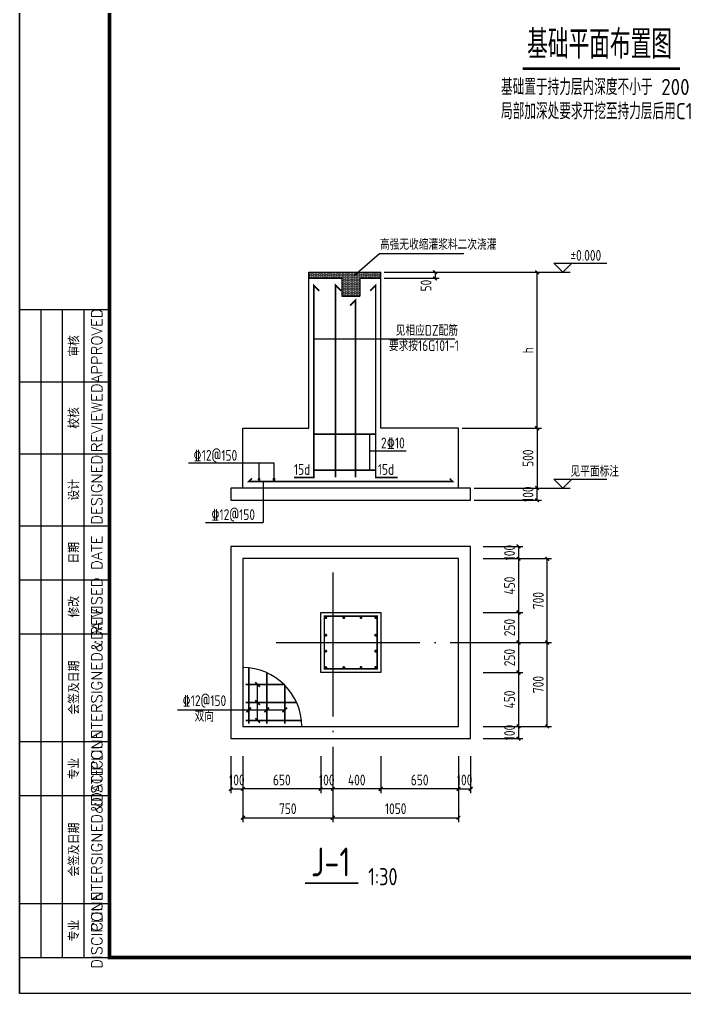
# Model space of a CAD drawing. Header units: millimetres. Extents: x 865974 to 875117, y 41124 to 44891.
# Drawn here: x 866921 to 867105.9, y 41123.6 to 41394.3 of the extents above; entities that cross this region are included whole.
import ezdxf
from ezdxf.enums import TextEntityAlignment as Align

# ---------------------------------------------------------------- set-up
doc = ezdxf.new("R2010")
doc.units = ezdxf.units.MM
doc.header["$LTSCALE"] = 1000
doc.header["$MEASUREMENT"] = 0
doc.linetypes.add('DOTE', pattern=[2.42, 2, -0.2, 0.02, -0.2])
for name, color, linetype in [('1505', 2, 'Continuous'), ('1525', 1, 'Continuous'), ('1526', 7, 'Continuous'), ('1527', 7, 'Continuous'), ('1530', 253, 'Continuous'), ('1534', 7, 'Continuous'), ('DIM', 7, 'Continuous'), ('DOTE', 1, 'DOTE'), ('NUM', 7, 'Continuous'), ('图名下划线', 7, 'Continuous'), ('文字', 7, 'Continuous'), ('构造柱', 3, 'Continuous')]:
    doc.layers.add(name, color=color, linetype=linetype)
doc.styles.add('ECEC_TK', font='txt_l.shx', dxfattribs={"bigfont": 'hztxt_l.shx'})
doc.styles.add('GBHZ', font='gbenor.shx', dxfattribs={"width": 0.9, "bigfont": 'gbcbig.shx'})
doc.dimstyles.new('Y30', dxfattribs={"dimscale": 0, "dimtxt": 3, "dimasz": 0.01, "dimexe": 1.2, "dimexo": 1, "dimgap": 1, "dimtad": 1, "dimdec": 0, "dimlfac": 30, "dimzin": 0, "dimdsep": 46, "dimtxsty": 'GBHZ', "dimblk1": 'DX', "dimblk2": 'DX', "dimsah": 1, "dimcen": 0.09, "dimdle": 1, "dimadec": 0, "dimazin": 0, "dimtfac": 1, "dimtdec": 0, "dimtix": 1, "dimtmove": 2, "dimatfit": 3, "dimldrblk": 'DX', "dimfxl": 0, "dimtolj": 1, "dimtzin": 0, "dimarcsym": 0})

# ---------------------------------------------------------------- blocks, each defined once
blk = doc.blocks.new('DX')
at = {"color": 0, "linetype": 'ByBlock', "const_width": 40}
blk.add_lwpolyline([(-54, -51), (46, 49)], dxfattribs=at)
blk = doc.blocks.new('*D772')
at = {"layer": 'Defpoints', "color": 0, "transparency": 16777216}
for p in [(866979.76, 41190.56), (866983.09, 41190.56), (866983.09, 41180.46)]:
    blk.add_point(p, dxfattribs=at)
at = {"layer": 'dim', "color": 0, "lineweight": -2, "transparency": 16777216}
for p, q in [((866979.76, 41189.56), (866979.76, 41179.26)), ((866983.09, 41189.56), (866983.09, 41179.26)), ((866979.75, 41180.46), (866979.74, 41180.46)), ((866979.76, 41180.46), (866983.09, 41180.46)), ((866983.1, 41180.46), (866983.11, 41180.46))]:
    blk.add_line(p, q, dxfattribs=at)
at = {"layer": 'dim', "color": 0, "lineweight": -2, "transparency": 16777216, "xscale": 0.01, "yscale": 0.01, "zscale": 0.01}
blk.add_blockref('DX', (866979.76, 41180.46), dxfattribs=at)
at = {"layer": 'dim', "color": 0, "lineweight": -2, "transparency": 16777216, "xscale": 0.01, "yscale": 0.01, "zscale": 0.01, "rotation": 180}
blk.add_blockref('DX', (866983.09, 41180.46), dxfattribs=at)
at = {"layer": 'dim', "color": 0, "transparency": 16777216, "insert": (866981.43, 41182.96), "char_height": 3, "attachment_point": 5, "style": 'GBHZ'}
blk.add_mtext('\\A1;100', dxfattribs=at)
blk = doc.blocks.new('*D773')
at = {"layer": 'Defpoints', "color": 0, "transparency": 16777216}
for p in [(867021.43, 41190.56), (867043.09, 41190.56), (867021.43, 41180.46)]:
    blk.add_point(p, dxfattribs=at)
at = {"layer": 'dim', "color": 0, "lineweight": -2, "transparency": 16777216}
for p, q in [((867021.43, 41189.56), (867021.43, 41179.26)), ((867043.09, 41189.56), (867043.09, 41179.26)), ((867043.08, 41180.46), (867021.44, 41180.46))]:
    blk.add_line(p, q, dxfattribs=at)
at = {"layer": 'dim', "color": 0, "lineweight": -2, "transparency": 16777216, "xscale": 0.01, "yscale": 0.01, "zscale": 0.01, "rotation": 180}
blk.add_blockref('DX', (867021.43, 41180.46), dxfattribs=at)
at = {"layer": 'dim', "color": 0, "lineweight": -2, "transparency": 16777216, "xscale": 0.01, "yscale": 0.01, "zscale": 0.01}
blk.add_blockref('DX', (867043.09, 41180.46), dxfattribs=at)
at = {"layer": 'dim', "color": 0, "transparency": 16777216, "insert": (867032.26, 41182.96), "char_height": 3, "attachment_point": 5, "style": 'GBHZ'}
blk.add_mtext('\\A1;650', dxfattribs=at)
blk = doc.blocks.new('*D774')
at = {"layer": 'Defpoints', "color": 0, "transparency": 16777216}
for p in [(867008.09, 41190.56), (867021.43, 41190.56), (867008.09, 41180.46)]:
    blk.add_point(p, dxfattribs=at)
at = {"layer": 'dim', "color": 0, "lineweight": -2, "transparency": 16777216}
for p, q in [((867008.09, 41189.56), (867008.09, 41179.26)), ((867021.43, 41189.56), (867021.43, 41179.26)), ((867021.42, 41180.46), (867008.1, 41180.46))]:
    blk.add_line(p, q, dxfattribs=at)
at = {"layer": 'dim', "color": 0, "lineweight": -2, "transparency": 16777216, "xscale": 0.01, "yscale": 0.01, "zscale": 0.01, "rotation": 180}
blk.add_blockref('DX', (867008.09, 41180.46), dxfattribs=at)
at = {"layer": 'dim', "color": 0, "lineweight": -2, "transparency": 16777216, "xscale": 0.01, "yscale": 0.01, "zscale": 0.01}
blk.add_blockref('DX', (867021.43, 41180.46), dxfattribs=at)
at = {"layer": 'dim', "color": 0, "transparency": 16777216, "insert": (867014.76, 41182.96), "char_height": 3, "attachment_point": 5, "style": 'GBHZ'}
blk.add_mtext('\\A1;400', dxfattribs=at)
blk = doc.blocks.new('*D775')
at = {"layer": 'Defpoints', "color": 0, "transparency": 16777216}
for p in [(867004.76, 41190.56), (867008.09, 41190.56), (867004.76, 41180.46)]:
    blk.add_point(p, dxfattribs=at)
at = {"layer": 'dim', "color": 0, "lineweight": -2, "transparency": 16777216}
for p, q in [((867004.76, 41189.56), (867004.76, 41179.26)), ((867008.09, 41189.56), (867008.09, 41179.26)), ((867004.75, 41180.46), (867004.74, 41180.46)), ((867008.09, 41180.46), (867004.76, 41180.46)), ((867008.1, 41180.46), (867008.11, 41180.46))]:
    blk.add_line(p, q, dxfattribs=at)
at = {"layer": 'dim', "color": 0, "lineweight": -2, "transparency": 16777216, "xscale": 0.01, "yscale": 0.01, "zscale": 0.01}
blk.add_blockref('DX', (867004.76, 41180.46), dxfattribs=at)
at = {"layer": 'dim', "color": 0, "lineweight": -2, "transparency": 16777216, "xscale": 0.01, "yscale": 0.01, "zscale": 0.01, "rotation": 180}
blk.add_blockref('DX', (867008.09, 41180.46), dxfattribs=at)
at = {"layer": 'dim', "color": 0, "transparency": 16777216, "insert": (867006.43, 41182.96), "char_height": 3, "attachment_point": 5, "style": 'GBHZ'}
blk.add_mtext('\\A1;100', dxfattribs=at)
blk = doc.blocks.new('*D776')
at = {"layer": 'Defpoints', "color": 0, "transparency": 16777216}
for p in [(866983.09, 41190.56), (867004.76, 41190.56), (866983.09, 41180.46)]:
    blk.add_point(p, dxfattribs=at)
at = {"layer": 'dim', "color": 0, "lineweight": -2, "transparency": 16777216}
for p, q in [((866983.09, 41189.56), (866983.09, 41179.26)), ((867004.76, 41189.56), (867004.76, 41179.26)), ((867004.75, 41180.46), (866983.1, 41180.46))]:
    blk.add_line(p, q, dxfattribs=at)
at = {"layer": 'dim', "color": 0, "lineweight": -2, "transparency": 16777216, "xscale": 0.01, "yscale": 0.01, "zscale": 0.01, "rotation": 180}
blk.add_blockref('DX', (866983.09, 41180.46), dxfattribs=at)
at = {"layer": 'dim', "color": 0, "lineweight": -2, "transparency": 16777216, "xscale": 0.01, "yscale": 0.01, "zscale": 0.01}
blk.add_blockref('DX', (867004.76, 41180.46), dxfattribs=at)
at = {"layer": 'dim', "color": 0, "transparency": 16777216, "insert": (866993.93, 41182.96), "char_height": 3, "attachment_point": 5, "style": 'GBHZ'}
blk.add_mtext('\\A1;650', dxfattribs=at)
blk = doc.blocks.new('*D777')
at = {"layer": 'Defpoints', "color": 0, "transparency": 16777216}
for p in [(867043.09, 41190.56), (867046.43, 41190.56), (867046.43, 41180.46)]:
    blk.add_point(p, dxfattribs=at)
at = {"layer": 'dim', "color": 0, "lineweight": -2, "transparency": 16777216}
for p, q in [((867043.09, 41189.56), (867043.09, 41179.26)), ((867046.43, 41189.56), (867046.43, 41179.26)), ((867043.08, 41180.46), (867043.07, 41180.46)), ((867043.09, 41180.46), (867046.43, 41180.46)), ((867046.44, 41180.46), (867046.45, 41180.46))]:
    blk.add_line(p, q, dxfattribs=at)
at = {"layer": 'dim', "color": 0, "lineweight": -2, "transparency": 16777216, "xscale": 0.01, "yscale": 0.01, "zscale": 0.01}
blk.add_blockref('DX', (867043.09, 41180.46), dxfattribs=at)
at = {"layer": 'dim', "color": 0, "lineweight": -2, "transparency": 16777216, "xscale": 0.01, "yscale": 0.01, "zscale": 0.01, "rotation": 180}
blk.add_blockref('DX', (867046.43, 41180.46), dxfattribs=at)
at = {"layer": 'dim', "color": 0, "transparency": 16777216, "insert": (867044.76, 41182.96), "char_height": 3, "attachment_point": 5, "style": 'GBHZ'}
blk.add_mtext('\\A1;100', dxfattribs=at)
blk = doc.blocks.new('*D778')
at = {"layer": 'Defpoints', "color": 0, "transparency": 16777216}
for p in [(866983.09, 41190.56), (867008.09, 41190.56), (867008.09, 41172.46)]:
    blk.add_point(p, dxfattribs=at)
at = {"layer": 'dim', "color": 0, "lineweight": -2, "transparency": 16777216}
for p, q in [((866983.09, 41189.56), (866983.09, 41171.26)), ((867008.09, 41189.56), (867008.09, 41171.26)), ((866983.1, 41172.46), (867008.08, 41172.46))]:
    blk.add_line(p, q, dxfattribs=at)
at = {"layer": 'dim', "color": 0, "lineweight": -2, "transparency": 16777216, "xscale": 0.01, "yscale": 0.01, "zscale": 0.01, "rotation": 180}
blk.add_blockref('DX', (866983.09, 41172.46), dxfattribs=at)
at = {"layer": 'dim', "color": 0, "lineweight": -2, "transparency": 16777216, "xscale": 0.01, "yscale": 0.01, "zscale": 0.01}
blk.add_blockref('DX', (867008.09, 41172.46), dxfattribs=at)
at = {"layer": 'dim', "color": 0, "transparency": 16777216, "insert": (866995.59, 41174.96), "char_height": 3, "attachment_point": 5, "style": 'GBHZ'}
blk.add_mtext('\\A1;750', dxfattribs=at)
blk = doc.blocks.new('*D779')
at = {"layer": 'Defpoints', "color": 0, "transparency": 16777216}
for p in [(867008.09, 41190.56), (867043.09, 41190.56), (867043.09, 41172.46)]:
    blk.add_point(p, dxfattribs=at)
at = {"layer": 'dim', "color": 0, "lineweight": -2, "transparency": 16777216}
for p, q in [((867008.09, 41189.56), (867008.09, 41171.26)), ((867043.09, 41189.56), (867043.09, 41171.26)), ((867008.1, 41172.46), (867043.08, 41172.46))]:
    blk.add_line(p, q, dxfattribs=at)
at = {"layer": 'dim', "color": 0, "lineweight": -2, "transparency": 16777216, "xscale": 0.01, "yscale": 0.01, "zscale": 0.01, "rotation": 180}
blk.add_blockref('DX', (867008.09, 41172.46), dxfattribs=at)
at = {"layer": 'dim', "color": 0, "lineweight": -2, "transparency": 16777216, "xscale": 0.01, "yscale": 0.01, "zscale": 0.01}
blk.add_blockref('DX', (867043.09, 41172.46), dxfattribs=at)
at = {"layer": 'dim', "color": 0, "transparency": 16777216, "insert": (867025.59, 41174.96), "char_height": 3, "attachment_point": 5, "style": 'GBHZ'}
blk.add_mtext('\\A1;1050', dxfattribs=at)
blk = doc.blocks.new('*D780')
at = {"layer": 'Defpoints', "color": 0, "transparency": 16777216}
for p in [(867048.93, 41247.82), (867048.93, 41244.48), (867059.75, 41244.48)]:
    blk.add_point(p, dxfattribs=at)
at = {"layer": 'dim', "color": 0, "lineweight": -2, "transparency": 16777216}
for p, q in [((867049.93, 41247.82), (867060.95, 41247.82)), ((867059.75, 41247.83), (867059.75, 41247.84)), ((867059.75, 41247.82), (867059.75, 41244.48)), ((867049.93, 41244.48), (867060.95, 41244.48)), ((867059.75, 41244.47), (867059.75, 41244.46))]:
    blk.add_line(p, q, dxfattribs=at)
at = {"layer": 'dim', "color": 0, "lineweight": -2, "transparency": 16777216, "xscale": 0.01, "yscale": 0.01, "zscale": 0.01}
for p, rotation in [((867059.75, 41247.82), 270), ((867059.75, 41244.48), 90)]:
    blk.add_blockref('DX', p, dxfattribs=dict(at, rotation=rotation))
at = {"layer": 'dim', "color": 0, "transparency": 16777216, "insert": (867057.25, 41246.15), "char_height": 3, "attachment_point": 5, "rotation": 90, "style": 'GBHZ'}
blk.add_mtext('\\A1;100', dxfattribs=at)
blk = doc.blocks.new('*D781')
at = {"layer": 'Defpoints', "color": 0, "transparency": 16777216}
for p in [(867048.93, 41244.48), (867048.93, 41229.48), (867059.75, 41229.48)]:
    blk.add_point(p, dxfattribs=at)
at = {"layer": 'dim', "color": 0, "lineweight": -2, "transparency": 16777216}
for p, q in [((867049.93, 41244.48), (867060.95, 41244.48)), ((867059.75, 41244.47), (867059.75, 41229.49)), ((867049.93, 41229.48), (867060.95, 41229.48))]:
    blk.add_line(p, q, dxfattribs=at)
at = {"layer": 'dim', "color": 0, "lineweight": -2, "transparency": 16777216, "xscale": 0.01, "yscale": 0.01, "zscale": 0.01}
for p, rotation in [((867059.75, 41244.48), 90), ((867059.75, 41229.48), 270)]:
    blk.add_blockref('DX', p, dxfattribs=dict(at, rotation=rotation))
at = {"layer": 'dim', "color": 0, "transparency": 16777216, "insert": (867057.25, 41236.98), "char_height": 3, "attachment_point": 5, "rotation": 90, "style": 'GBHZ'}
blk.add_mtext('\\A1;450', dxfattribs=at)
blk = doc.blocks.new('*D782')
at = {"layer": 'Defpoints', "color": 0, "transparency": 16777216}
for p in [(867048.93, 41229.48), (867048.93, 41221.15), (867059.75, 41221.15)]:
    blk.add_point(p, dxfattribs=at)
at = {"layer": 'dim', "color": 0, "lineweight": -2, "transparency": 16777216}
for p, q in [((867049.93, 41229.48), (867060.95, 41229.48)), ((867059.75, 41229.47), (867059.75, 41221.16)), ((867049.93, 41221.15), (867060.95, 41221.15))]:
    blk.add_line(p, q, dxfattribs=at)
at = {"layer": 'dim', "color": 0, "lineweight": -2, "transparency": 16777216, "xscale": 0.01, "yscale": 0.01, "zscale": 0.01}
for p, rotation in [((867059.75, 41229.48), 90), ((867059.75, 41221.15), 270)]:
    blk.add_blockref('DX', p, dxfattribs=dict(at, rotation=rotation))
at = {"layer": 'dim', "color": 0, "transparency": 16777216, "insert": (867057.25, 41225.32), "char_height": 3, "attachment_point": 5, "rotation": 90, "style": 'GBHZ'}
blk.add_mtext('\\A1;250', dxfattribs=at)
blk = doc.blocks.new('*D783')
at = {"layer": 'Defpoints', "color": 0, "transparency": 16777216}
for p in [(867048.93, 41221.15), (867048.93, 41212.82), (867059.75, 41212.82)]:
    blk.add_point(p, dxfattribs=at)
at = {"layer": 'dim', "color": 0, "lineweight": -2, "transparency": 16777216}
for p, q in [((867049.93, 41221.15), (867060.95, 41221.15)), ((867059.75, 41221.14), (867059.75, 41212.83)), ((867049.93, 41212.82), (867060.95, 41212.82))]:
    blk.add_line(p, q, dxfattribs=at)
at = {"layer": 'dim', "color": 0, "lineweight": -2, "transparency": 16777216, "xscale": 0.01, "yscale": 0.01, "zscale": 0.01}
for p, rotation in [((867059.75, 41221.15), 90), ((867059.75, 41212.82), 270)]:
    blk.add_blockref('DX', p, dxfattribs=dict(at, rotation=rotation))
at = {"layer": 'dim', "color": 0, "transparency": 16777216, "insert": (867057.25, 41216.98), "char_height": 3, "attachment_point": 5, "rotation": 90, "style": 'GBHZ'}
blk.add_mtext('\\A1;250', dxfattribs=at)
blk = doc.blocks.new('*D784')
at = {"layer": 'Defpoints', "color": 0, "transparency": 16777216}
for p in [(867048.93, 41212.82), (867048.93, 41197.82), (867059.75, 41197.82)]:
    blk.add_point(p, dxfattribs=at)
at = {"layer": 'dim', "color": 0, "lineweight": -2, "transparency": 16777216}
for p, q in [((867049.93, 41212.82), (867060.95, 41212.82)), ((867059.75, 41212.81), (867059.75, 41197.83)), ((867049.93, 41197.82), (867060.95, 41197.82))]:
    blk.add_line(p, q, dxfattribs=at)
at = {"layer": 'dim', "color": 0, "lineweight": -2, "transparency": 16777216, "xscale": 0.01, "yscale": 0.01, "zscale": 0.01}
for p, rotation in [((867059.75, 41212.82), 90), ((867059.75, 41197.82), 270)]:
    blk.add_blockref('DX', p, dxfattribs=dict(at, rotation=rotation))
at = {"layer": 'dim', "color": 0, "transparency": 16777216, "insert": (867057.25, 41205.32), "char_height": 3, "attachment_point": 5, "rotation": 90, "style": 'GBHZ'}
blk.add_mtext('\\A1;450', dxfattribs=at)
blk = doc.blocks.new('*D785')
at = {"layer": 'Defpoints', "color": 0, "transparency": 16777216}
for p in [(867048.93, 41197.82), (867048.93, 41194.48), (867059.75, 41194.48)]:
    blk.add_point(p, dxfattribs=at)
at = {"layer": 'dim', "color": 0, "lineweight": -2, "transparency": 16777216}
for p, q in [((867049.93, 41197.82), (867060.95, 41197.82)), ((867059.75, 41197.83), (867059.75, 41197.84)), ((867059.75, 41197.82), (867059.75, 41194.48)), ((867049.93, 41194.48), (867060.95, 41194.48)), ((867059.75, 41194.47), (867059.75, 41194.46))]:
    blk.add_line(p, q, dxfattribs=at)
at = {"layer": 'dim', "color": 0, "lineweight": -2, "transparency": 16777216, "xscale": 0.01, "yscale": 0.01, "zscale": 0.01}
for p, rotation in [((867059.75, 41197.82), 270), ((867059.75, 41194.48), 90)]:
    blk.add_blockref('DX', p, dxfattribs=dict(at, rotation=rotation))
at = {"layer": 'dim', "color": 0, "transparency": 16777216, "insert": (867057.25, 41196.15), "char_height": 3, "attachment_point": 5, "rotation": 90, "style": 'GBHZ'}
blk.add_mtext('\\A1;100', dxfattribs=at)
blk = doc.blocks.new('*D786')
at = {"layer": 'Defpoints', "color": 0, "transparency": 16777216}
for p in [(867048.93, 41221.15), (867067.75, 41221.15), (867048.93, 41197.82)]:
    blk.add_point(p, dxfattribs=at)
at = {"layer": 'dim', "color": 0, "lineweight": -2, "transparency": 16777216}
for p, q in [((867049.93, 41221.15), (867068.95, 41221.15)), ((867067.75, 41197.83), (867067.75, 41221.14)), ((867049.93, 41197.82), (867068.95, 41197.82))]:
    blk.add_line(p, q, dxfattribs=at)
at = {"layer": 'dim', "color": 0, "lineweight": -2, "transparency": 16777216, "xscale": 0.01, "yscale": 0.01, "zscale": 0.01}
for p, rotation in [((867067.75, 41221.15), 90), ((867067.75, 41197.82), 270)]:
    blk.add_blockref('DX', p, dxfattribs=dict(at, rotation=rotation))
at = {"layer": 'dim', "color": 0, "transparency": 16777216, "insert": (867065.25, 41209.48), "char_height": 3, "attachment_point": 5, "rotation": 90, "style": 'GBHZ'}
blk.add_mtext('\\A1;700', dxfattribs=at)
blk = doc.blocks.new('*D787')
at = {"layer": 'Defpoints', "color": 0, "transparency": 16777216}
for p in [(867048.93, 41244.48), (867067.75, 41244.48), (867048.93, 41221.15)]:
    blk.add_point(p, dxfattribs=at)
at = {"layer": 'dim', "color": 0, "lineweight": -2, "transparency": 16777216}
for p, q in [((867049.93, 41244.48), (867068.95, 41244.48)), ((867067.75, 41221.16), (867067.75, 41244.47)), ((867049.93, 41221.15), (867068.95, 41221.15))]:
    blk.add_line(p, q, dxfattribs=at)
at = {"layer": 'dim', "color": 0, "lineweight": -2, "transparency": 16777216, "xscale": 0.01, "yscale": 0.01, "zscale": 0.01}
for p, rotation in [((867067.75, 41244.48), 90), ((867067.75, 41221.15), 270)]:
    blk.add_blockref('DX', p, dxfattribs=dict(at, rotation=rotation))
at = {"layer": 'dim', "color": 0, "transparency": 16777216, "insert": (867065.25, 41232.82), "char_height": 3, "attachment_point": 5, "rotation": 90, "style": 'GBHZ'}
blk.add_mtext('\\A1;700', dxfattribs=at)
blk = doc.blocks.new('*D788')
at = {"layer": 'Defpoints', "color": 0, "transparency": 16777216}
for p in [(867046.43, 41264.06), (867064.91, 41264.06), (867046.43, 41260.73)]:
    blk.add_point(p, dxfattribs=at)
at = {"layer": 'dim', "color": 0, "lineweight": -2, "transparency": 16777216}
for p, q in [((867047.43, 41264.06), (867066.11, 41264.06)), ((867064.91, 41264.07), (867064.91, 41264.08)), ((867064.91, 41260.73), (867064.91, 41264.06)), ((867047.43, 41260.73), (867066.11, 41260.73)), ((867064.91, 41260.72), (867064.91, 41260.71))]:
    blk.add_line(p, q, dxfattribs=at)
at = {"layer": 'dim', "color": 0, "lineweight": -2, "transparency": 16777216, "xscale": 0.01, "yscale": 0.01, "zscale": 0.01}
for p, rotation in [((867064.91, 41264.06), 270), ((867064.91, 41260.73), 90)]:
    blk.add_blockref('DX', p, dxfattribs=dict(at, rotation=rotation))
at = {"layer": 'dim', "color": 0, "transparency": 16777216, "insert": (867062.41, 41262.39), "char_height": 3, "attachment_point": 5, "rotation": 90, "style": 'GBHZ'}
blk.add_mtext('\\A1;100', dxfattribs=at)
blk = doc.blocks.new('*D789')
at = {"layer": 'Defpoints', "color": 0, "transparency": 16777216}
for p in [(867034.02, 41324.06), (867064.91, 41324.06), (867043.09, 41280.73)]:
    blk.add_point(p, dxfattribs=at)
at = {"layer": 'dim', "color": 0, "lineweight": -2, "transparency": 16777216}
for p, q in [((867035.02, 41324.06), (867066.11, 41324.06)), ((867064.91, 41280.74), (867064.91, 41324.05)), ((867044.09, 41280.73), (867066.11, 41280.73))]:
    blk.add_line(p, q, dxfattribs=at)
at = {"layer": 'dim', "color": 0, "lineweight": -2, "transparency": 16777216, "xscale": 0.01, "yscale": 0.01, "zscale": 0.01}
for p, rotation in [((867064.91, 41324.06), 90), ((867064.91, 41280.73), 270)]:
    blk.add_blockref('DX', p, dxfattribs=dict(at, rotation=rotation))
at = {"layer": 'dim', "color": 0, "transparency": 16777216, "insert": (867062.41, 41302.39), "char_height": 3, "attachment_point": 5, "rotation": 90, "style": 'GBHZ'}
blk.add_mtext('\\A1;h', dxfattribs=at)
blk = doc.blocks.new('*D790')
at = {"layer": 'Defpoints', "color": 0, "transparency": 16777216}
for p in [(867021.43, 41324.06), (867021.43, 41322.39), (867036.53, 41322.39)]:
    blk.add_point(p, dxfattribs=at)
at = {"layer": 'dim', "color": 0, "lineweight": -2, "transparency": 16777216}
for p, q in [((867022.43, 41324.06), (867037.73, 41324.06)), ((867022.43, 41322.39), (867037.73, 41322.39)), ((867036.53, 41324.07), (867036.53, 41324.08)), ((867036.53, 41324.06), (867036.53, 41322.39)), ((867036.53, 41322.38), (867036.53, 41322.37))]:
    blk.add_line(p, q, dxfattribs=at)
at = {"layer": 'dim', "color": 0, "lineweight": -2, "transparency": 16777216, "xscale": 0.01, "yscale": 0.01, "zscale": 0.01}
for p, rotation in [((867036.53, 41324.06), 270), ((867036.53, 41322.39), 90)]:
    blk.add_blockref('DX', p, dxfattribs=dict(at, rotation=rotation))
at = {"layer": 'dim', "color": 0, "transparency": 16777216, "insert": (867034.03, 41320.36), "char_height": 3, "attachment_point": 5, "rotation": 90, "style": 'GBHZ'}
blk.add_mtext('\\A1;50', dxfattribs=at)
blk = doc.blocks.new('*D791')
at = {"layer": 'Defpoints', "color": 0, "transparency": 16777216}
for p in [(867043.09, 41280.73), (867046.43, 41264.06), (867064.91, 41264.06)]:
    blk.add_point(p, dxfattribs=at)
at = {"layer": 'dim', "color": 0, "lineweight": -2, "transparency": 16777216}
for p, q in [((867044.09, 41280.73), (867066.11, 41280.73)), ((867064.91, 41280.72), (867064.91, 41264.07)), ((867047.43, 41264.06), (867066.11, 41264.06))]:
    blk.add_line(p, q, dxfattribs=at)
at = {"layer": 'dim', "color": 0, "lineweight": -2, "transparency": 16777216, "xscale": 0.01, "yscale": 0.01, "zscale": 0.01}
for p, rotation in [((867064.91, 41280.73), 90), ((867064.91, 41264.06), 270)]:
    blk.add_blockref('DX', p, dxfattribs=dict(at, rotation=rotation))
at = {"layer": 'dim', "color": 0, "transparency": 16777216, "insert": (867062.41, 41272.39), "char_height": 3, "attachment_point": 5, "rotation": 90, "style": 'GBHZ'}
blk.add_mtext('\\A1;500', dxfattribs=at)

msp = doc.modelspace()

# ---------------------------------------------------------------- hatches: boundary and pattern name
at = {"layer": '构造柱'}
h = msp.add_hatch(dxfattribs=at)
h.set_pattern_fill('DOTS', color=256, scale=5, style=0)
h.paths.add_polyline_path([(867015.594, 41322.394), (867021.428, 41322.394), (867021.428, 41324.061), (867001.428, 41324.061), (867001.428, 41322.394), (867010.594, 41322.394), (867010.594, 41317.394), (867015.594, 41317.394)])

# ---------------------------------------------------------------- linework, layer by layer
for p, q in [((866920.988, 41123.604), (866920.988, 41717.604)), ((866920.988, 41717.604), (866920.988, 41123.604)), ((867014.114, 41323.226, 40.505), (867021.058, 41329.279, 40.505)), ((867021.058, 41329.279, 40.505), (867044.499, 41329.279, 40.505)), ((866926.988, 41133.604), (866926.988, 41313.604)), ((866932.988, 41133.604), (866932.988, 41313.604)), ((866938.988, 41133.604), (866938.988, 41313.604)), ((866920.988, 41293.604), (866945.988, 41293.604)), ((866920.988, 41273.604), (866945.988, 41273.604)), ((866920.988, 41253.604), (866945.988, 41253.604)), ((866920.988, 41238.604), (866945.988, 41238.604)), ((866920.988, 41223.604), (866945.988, 41223.604)), ((866920.988, 41193.604), (866945.988, 41193.604)), ((866920.988, 41178.604), (866945.988, 41178.604)), ((866920.988, 41148.604), (866945.988, 41148.604)), ((867761.988, 41123.604), (866920.988, 41123.604))]:
    msp.add_line(p, q)
at = {"color": 0, "const_width": 1}
msp.add_lwpolyline([(867751.988, 41133.604), (866945.988, 41133.604), (866945.988, 41707.604), (867751.988, 41707.604)], close=True, dxfattribs=at)
at = {"const_width": 0.667}
msp.add_lwpolyline([(867060.876, 41380.643), (867104.642, 41380.643)], dxfattribs=at)
msp.add_lwpolyline([(866920.988, 41313.604), (866920.988, 41133.604), (866945.988, 41133.604), (866945.988, 41313.604)], close=True)
at = {"layer": '1505'}
for p, q in [((867001.428, 41324.061), (867021.428, 41324.061)), ((867001.428, 41280.728), (867001.428, 41324.061)), ((867001.428, 41322.394), (867010.594, 41322.394)), ((867010.594, 41322.394), (867010.594, 41317.394)), ((867015.594, 41322.394), (867021.428, 41322.394)), ((867015.594, 41322.394), (867015.594, 41317.394)), ((867021.428, 41280.728), (867021.428, 41324.061)), ((867010.594, 41317.394), (867015.594, 41317.394)), ((866983.094, 41264.061), (866983.094, 41280.728)), ((866983.094, 41280.728), (867001.428, 41280.728))]:
    msp.add_line(p, q, dxfattribs=at)
for points in [[(867043.094, 41264.061), (867043.094, 41280.728), (867021.428, 41280.728)], [(866979.761, 41260.728), (867046.428, 41260.728), (867046.428, 41264.061), (866979.761, 41264.061), (866979.761, 41260.728)], [(866979.761, 41247.818), (866979.761, 41194.485), (867046.428, 41194.485), (867046.428, 41247.818), (866979.761, 41247.818)], [(866983.094, 41244.485), (866983.094, 41197.818), (867043.094, 41197.818), (867043.094, 41244.485), (866983.094, 41244.485)]]:
    msp.add_lwpolyline(points, dxfattribs=at)
msp.add_lwpolyline([(867021.428, 41229.485), (867021.428, 41212.818), (867004.761, 41212.818), (867004.761, 41229.485)], close=True, dxfattribs=at)
msp.add_arc((866983.094, 41197.818), 16.363, 0, 90, dxfattribs=at)
at = {"layer": '1525', "const_width": 0.45}
for points in [[(867004.328, 41318.894), (867002.828, 41320.394), (867002.828, 41267.061), (866997.358, 41267.061)], [(867008.877, 41267.061), (867008.877, 41320.425), (867010.377, 41318.925)], [(867018.528, 41318.894), (867020.028, 41320.394), (867020.028, 41267.061), (867026.153, 41267.061)], [(867014.435, 41267.061), (867014.435, 41316.326), (867012.935, 41314.826)], [(867002.828, 41279.061), (867020.028, 41279.061)], [(867002.828, 41269.061), (867020.028, 41269.061)], [(866985.594, 41266.761), (866984.761, 41265.928), (867041.428, 41265.928), (867040.594, 41266.761)], [(867005.761, 41213.818), (867005.761, 41228.485), (867020.428, 41228.485), (867020.428, 41213.818), (867005.761, 41213.818)], [(866984.761, 41198.651), (866984.761, 41214.096)], [(866989.761, 41198.651), (866989.761, 41212.762)], [(866983.928, 41209.485), (866994.568, 41209.485)], [(866994.761, 41198.651), (866994.761, 41209.292)], [(866983.928, 41204.485), (866998.038, 41204.485)], [(866983.928, 41199.485), (866999.372, 41199.485)]]:
    msp.add_lwpolyline(points, dxfattribs=at)
at = {"layer": '1525', "const_width": 0.4}
for points in [[(866987.794, 41266.512, 1), (866987.394, 41266.512, 1), (866987.794, 41266.512, 1)], [(866991.961, 41266.512, 1), (866991.561, 41266.512, 1), (866991.961, 41266.512, 1)], [(867006.161, 41227.885, -1), (867006.161, 41228.285, -1), (867006.161, 41227.885, -1)], [(867011.164, 41227.885, 1), (867011.164, 41228.285, 1), (867011.164, 41227.885, 1)], [(867015.942, 41227.885, -1), (867015.942, 41228.285, -1), (867015.942, 41227.885, -1)], [(867020.028, 41227.885, -1), (867020.028, 41228.285, -1), (867020.028, 41227.885, -1)], [(867006.161, 41222.994, -1), (867006.161, 41223.394, -1), (867006.161, 41222.994, -1)], [(867020.028, 41222.994, -1), (867020.028, 41223.394, -1), (867020.028, 41222.994, -1)], [(867006.161, 41218.552, -1), (867006.161, 41218.952, -1), (867006.161, 41218.552, -1)], [(867020.028, 41218.552, -1), (867020.028, 41218.952, -1), (867020.028, 41218.552, -1)], [(867006.161, 41214.018, -1), (867006.161, 41214.418, -1), (867006.161, 41214.018, -1)], [(867011.164, 41214.018, 1), (867011.164, 41214.418, 1), (867011.164, 41214.018, 1)], [(867015.942, 41214.018, -1), (867015.942, 41214.418, -1), (867015.942, 41214.018, -1)], [(867020.028, 41214.018, -1), (867020.028, 41214.418, -1), (867020.028, 41214.018, -1)]]:
    msp.add_lwpolyline(points, format="xyb", dxfattribs=at)
at = {"layer": '1526'}
for p, q in [((866991.761, 41270.967), (866968.03, 41270.967)), ((866987.594, 41266.512), (866987.594, 41270.967)), ((866991.761, 41266.512), (866991.761, 41270.967)), ((866988.761, 41265.928), (866988.761, 41254.508)), ((866972.754, 41254.508), (866988.761, 41254.508)), ((866987.215, 41199.485), (866987.215, 41209.485)), ((866964.923, 41202.411), (866994.761, 41202.411))]:
    msp.add_line(p, q, dxfattribs=at)
at = {"layer": '1527', "const_width": 0.45}
for points in [[(866986.549, 41210.151), (866987.882, 41208.818)], [(866984.094, 41201.744), (866985.428, 41203.077)], [(866986.549, 41205.151), (866987.882, 41203.818)], [(866989.094, 41201.744), (866990.428, 41203.077)], [(866994.094, 41201.744), (866995.428, 41203.077)], [(866986.549, 41200.151), (866987.882, 41198.818)]]:
    msp.add_lwpolyline(points, dxfattribs=at)
at = {"layer": '1530'}
for p, q in [((867002.828, 41305.581), (867042.084, 41305.581)), ((867018.278, 41279.061), (867018.278, 41269.061)), ((867018.278, 41274.422), (867028.51, 41274.422)), ((867066.109, 41264.061), (867074.109, 41264.061))]:
    msp.add_line(p, q, dxfattribs=at)
at = {"layer": '1534'}
msp.add_line((867066.109, 41324.061), (867074.109, 41324.061), dxfattribs=at)
for points in [[(867074.609, 41326.561), (867072.109, 41324.061), (867069.609, 41326.561), (867084.268, 41326.561)], [(867074.609, 41266.561), (867072.109, 41264.061), (867069.609, 41266.561), (867084.268, 41266.561)]]:
    msp.add_lwpolyline(points, dxfattribs=at)
at = {"layer": 'DOTE', "linetype": 'DOTE', "ltscale": 0.02}
for p, q in [((867008.094, 41240.608), (867008.094, 41175.906)), ((866992.345, 41221.151), (867057.055, 41221.151))]:
    msp.add_line(p, q, dxfattribs=at)
at = {"layer": '文字', "color": 6, "const_width": 0.4}
msp.add_lwpolyline([(867000.401, 41154.274), (867015.199, 41154.274)], dxfattribs=at)

# ---------------------------------------------------------------- texts
at = {"style": 'GBHZ'}
for s, p in [('基础置于持力层内深度不小于 200', (867054.88, 41373.309)), ('局部加深处要求开挖至持力层后用C15砼垫至设计标高', (867054.88, 41366.581))]:
    msp.add_text(s, height=4.5, dxfattribs=at).set_placement(p)
at = {"style": 'ECEC_TK'}
for s, p in [('APPROVED', (866942.488, 41303.604)), ('审核', (866935.988, 41303.604)), ('REVIEWED', (866942.488, 41283.604)), ('校核', (866935.988, 41283.604)), ('DESIGNED', (866942.488, 41263.604)), ('设计', (866935.988, 41263.604)), ('DATE', (866942.488, 41246.104)), ('日期', (866935.988, 41246.104)), ('REVISED', (866942.488, 41231.104)), ('修改', (866935.988, 41231.104)), ('COUNTERSIGNED&DATE', (866942.488, 41208.604)), ('会签及日期', (866935.988, 41208.604)), ('DISCIPLINE', (866942.488, 41186.104)), ('专业', (866935.988, 41186.104)), ('COUNTERSIGNED&DATE', (866942.488, 41163.604)), ('会签及日期', (866935.988, 41163.604)), ('DISCIPLINE', (866942.488, 41141.104)), ('专业', (866935.988, 41141.104))]:
    msp.add_text(s, height=3, rotation=90, dxfattribs=at).set_placement(p, align=Align.MIDDLE)
at = {"layer": '1526', "style": 'GBHZ', "width": 0.9}
for s, p in [('2%%13210', (867021.497, 41275.111)), ('%%13212@150', (866969.36, 41271.667)), ('%%13212@150', (866974.304, 41255.208)), ('%%13212@150', (866966.301, 41203.496)), ('双向', (866969.685, 41199.167))]:
    msp.add_text(s, height=3, dxfattribs=at).set_placement(p)
at = {"layer": '1530', "style": 'GBHZ', "width": 0.9}
for p in [(866997.315, 41267.761), (867020.64, 41267.761)]:
    msp.add_text('15d', height=3, dxfattribs=at).set_placement(p)
at = {"layer": '1534', "style": 'GBHZ', "width": 0.9}
for s, p in [('高强无收缩灌浆料二次浇灌', (867021.207, 41330.304, 40.505)), ('%%P0.000', (867074.193, 41327.261)), ('见平面标注', (867074.193, 41267.261))]:
    msp.add_text(s, height=3, dxfattribs=at).set_placement(p)
at = {"layer": 'NUM', "style": 'GBHZ'}
msp.add_text('基础平面布置图', height=8, dxfattribs=at).set_placement((867062.131, 41383.416))
at = {"layer": '图名下划线', "style": 'GBHZ', "width": 0.9}
for s, p in [('见相应DZ配筋', (867025.615, 41306.411)), ('要求按16G101-1', (867023.709, 41302.167))]:
    msp.add_text(s, height=3, dxfattribs=at).set_placement(p)
at = {"layer": '文字', "color": 6, "style": 'GBHZ', "width": 0.9}
for s, height, p in [('J-1', 8, (867002.058, 41156.178)), ('1:30', 4.8, (867017.954, 41153.687))]:
    msp.add_text(s, height=height, dxfattribs=at).set_placement(p)

# ---------------------------------------------------------------- dimensions: what is measured, and where the dimension line sits
at = {"layer": 'dim'}
dim = msp.add_linear_dim(base=(867036.529, 41322.394), p1=(867021.428, 41324.061), p2=(867021.428, 41322.394), angle=90, dimstyle='Y30', override={"dimscale": 1}, dxfattribs=at)
dim.commit()
dim.dimension.update_dxf_attribs({"geometry": '*D790', "text_midpoint": (867034.029, 41320.356), "dimtype": 160})
dim = msp.add_linear_dim(base=(867064.909, 41324.061), p1=(867043.094, 41280.728), p2=(867034.016, 41324.061), angle=90, text='h', dimstyle='Y30', override={"dimscale": 1}, dxfattribs=at)
dim.commit()
dim.dimension.update_dxf_attribs({"geometry": '*D789', "text_midpoint": (867062.409, 41302.394)})
for base, p1, p2, angle, picture, middle in [((867064.909, 41264.061), (867043.094, 41280.728), (867046.428, 41264.061), 90, '*D791', (867062.409, 41272.394)), ((867064.909, 41264.061), (867046.428, 41260.728), (867046.428, 41264.061), 90, '*D788', (867062.409, 41262.394)), ((867059.749, 41244.485), (867048.928, 41247.818), (867048.928, 41244.485), 270, '*D780', (867057.249, 41246.151)), ((867059.749, 41229.485), (867048.928, 41244.485), (867048.928, 41229.485), 270, '*D781', (867057.249, 41236.985)), ((867067.749, 41244.485), (867048.928, 41221.151), (867048.928, 41244.485), 270, '*D787', (867065.249, 41232.818)), ((867059.749, 41221.151), (867048.928, 41229.485), (867048.928, 41221.151), 270, '*D782', (867057.249, 41225.318)), ((867059.749, 41212.818), (867048.928, 41221.151), (867048.928, 41212.818), 270, '*D783', (867057.249, 41216.985)), ((867067.749, 41221.151), (867048.928, 41197.818), (867048.928, 41221.151), 270, '*D786', (867065.249, 41209.485)), ((867059.749, 41197.818), (867048.928, 41212.818), (867048.928, 41197.818), 270, '*D784', (867057.249, 41205.318)), ((867059.749, 41194.485), (867048.928, 41197.818), (867048.928, 41194.485), 270, '*D785', (867057.249, 41196.151)), ((866983.094, 41180.461), (867004.761, 41190.558), (866983.094, 41190.558), 180, '*D776', (866993.928, 41182.961)), ((867008.094, 41172.461), (866983.094, 41190.558), (867008.094, 41190.558), 180, '*D778', (866995.594, 41174.961)), ((867004.761, 41180.461), (867008.094, 41190.558), (867004.761, 41190.558), 180, '*D775', (867006.428, 41182.961)), ((867008.094, 41180.461), (867021.428, 41190.558), (867008.094, 41190.558), 180, '*D774', (867014.761, 41182.961)), ((867043.094, 41172.461), (867008.094, 41190.558), (867043.094, 41190.558), 180, '*D779', (867025.594, 41174.961)), ((867021.428, 41180.461), (867043.094, 41190.558), (867021.428, 41190.558), 180, '*D773', (867032.261, 41182.961))]:
    dim = msp.add_linear_dim(base=base, p1=p1, p2=p2, angle=angle, dimstyle='Y30', override={"dimscale": 1}, dxfattribs=at)
    dim.commit()
    dim.dimension.update_dxf_attribs({"geometry": picture, "text_midpoint": middle})
for base, p1, p2, picture, middle in [((866983.094, 41180.461), (866979.761, 41190.558), (866983.094, 41190.558), '*D772', (866981.428, 41182.961)), ((867046.428, 41180.461), (867043.094, 41190.558), (867046.428, 41190.558), '*D777', (867044.761, 41182.961))]:
    dim = msp.add_linear_dim(base=base, p1=p1, p2=p2, dimstyle='Y30', override={"dimscale": 1}, dxfattribs=at)
    dim.commit()
    dim.dimension.update_dxf_attribs({"geometry": picture, "text_midpoint": middle})

doc.saveas('drawing.dxf')
